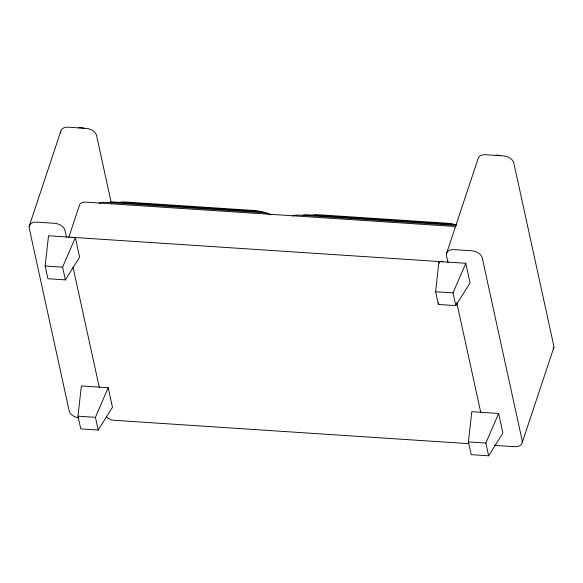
<?xml version="1.0" encoding="UTF-8"?>
<svg xmlns="http://www.w3.org/2000/svg" width="583" height="583" viewBox="0 0 583 583"><rect width="100%" height="100%" fill="white"/><g stroke="black" fill="none" stroke-linecap="round" stroke-linejoin="round"><path stroke-width="0.87" d="M65.376 279.884L62.592 267.152L75.345 237.543L79.631 257.132L65.376 279.884L47.937 278.732L45.153 266.001L48.527 235.772L465.788 263.276L470.073 282.864L455.819 305.623L438.38 304.472L435.596 291.74L438.963 261.512L439.334 263.217M77.984 416.182L81.35 385.953L108.176 387.717L112.461 407.306L98.199 430.057L80.767 428.913L77.984 416.182L95.423 417.326L108.176 387.717M468.426 441.914L471.793 411.685L498.618 413.456L502.896 433.045L488.641 455.797L471.21 454.645L468.426 441.914L485.858 443.065L498.618 413.456M438.38 304.472L438.744 302.737M29.15 226.393L60.727 131.474M68.692 237.558L79.295 205.682A7.768 5.145 18.4 0 1 85.606 202.126L452.204 226.291A7.768 5.145 18.4 0 1 455.469 227.006M446.418 253.904L477.994 158.977A9.321 6.173 18.4 0 1 485.573 154.706L503.45 155.887A9.321 6.173 18.4 0 1 513.82 163.007L553.784 345.828A9.321 6.173 18.4 0 1 553.303 349.013M522.273 442.424L553.85 347.497M455.819 305.623L453.035 292.885L465.788 263.276M456.409 225.461L299.043 215.083A14.13 9.364 18.4 0 0 292.549 215.965M45.153 266.001L62.592 267.152M435.596 291.74L453.035 292.885M468.623 443.656L113.823 420.27A7.768 5.145 18.4 0 1 106.776 417.122M448.028 262.671L446.476 255.573A9.321 6.173 18.4 0 1 453.997 249.633L471.873 250.807A9.321 6.173 18.4 0 1 482.243 257.926L522.208 440.755A9.321 6.173 18.4 0 1 514.694 446.695L496.811 445.514A9.321 6.173 18.4 0 1 494.45 445.142M456.759 302.606L480.866 412.895M485.858 443.065L488.641 455.797M111.302 202.95L96.559 135.504A9.321 6.173 18.4 0 0 86.189 128.384L68.306 127.203A9.321 6.173 18.4 0 0 60.792 133.143M66.535 237.521L64.983 230.423A9.321 6.173 18.4 0 0 54.613 223.304L36.729 222.123A9.321 6.173 18.4 0 0 29.216 228.062L69.18 410.891A9.321 6.173 18.4 0 0 78.763 417.931M73.021 267.211L99.372 387.746M95.423 417.326L98.199 430.057M495.871 155.275A9.313 6.173 18.4 0 1 500.498 155.581M78.603 127.772A9.313 6.173 18.4 0 1 84.783 128.559M456.307 224.681A11.31 7.492 18.4 0 0 454.878 224.513L306.986 214.77A11.31 7.492 18.4 0 0 302.971 215.098M454.252 224.426A13.977 9.262 18.4 0 0 448.954 223.34L318.114 214.719A13.977 9.262 18.4 0 0 313.144 215.12M270.876 214.872A14.13 9.364 18.4 0 0 262.977 212.708L105.61 202.337A14.13 9.364 18.4 0 0 99.117 203.212M269.623 214.595A11.31 7.492 18.4 0 0 261.446 211.767L113.554 202.017A11.31 7.492 18.4 0 0 109.538 202.345M119.712 202.374A13.977 9.262 18.4 0 1 124.682 201.966L255.522 210.587A13.977 9.262 18.4 0 1 262.518 212.343M440.457 261.607A7.768 5.145 18.4 0 1 442.424 261.92M71.971 237.5A7.768 5.145 18.4 0 1 73.859 237.441"/></g></svg>
